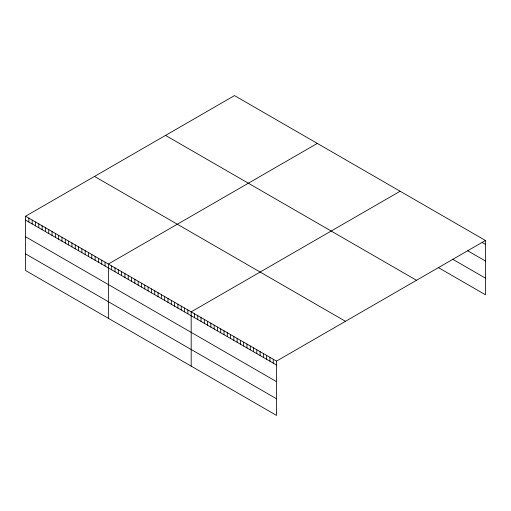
<?xml version="1.0" encoding="UTF-8"?>
<svg xmlns="http://www.w3.org/2000/svg" width="511" height="511" viewBox="0 0 511 511"><rect width="100%" height="100%" fill="white"/><g stroke="black" fill="none" stroke-linecap="round" stroke-linejoin="round"><path stroke-width="0.77" d="M25.55 216.23L276.508 361.117L276.508 415.405L25.55 270.511L25.55 216.23L234.492 95.595L485.45 240.489L485.45 294.77L438.195 267.489M317.305 143.412L108.364 264.04L108.364 318.327M400.126 191.223L191.184 311.857L191.184 366.138M276.508 361.117L485.45 240.489M482.167 242.482L485.45 244.379M467.731 250.773L485.45 261.006M452.631 259.198L485.45 278.144M165.538 135.402L416.497 280.296M94.503 176.416L345.462 321.31M25.55 220.113L276.508 365.007M25.55 236.746L276.508 381.64M25.55 253.884L276.508 398.772M273.232 359.22L273.232 363.11M269.949 357.33L269.949 361.22M266.665 355.432L266.665 359.322M263.382 353.542L263.382 357.425M260.099 351.645L260.099 355.535M256.822 349.748L256.822 353.638M253.539 347.857L253.539 351.747M250.256 345.96L250.256 349.85M246.973 344.063L246.973 347.953M243.69 342.172L243.69 346.062M240.413 340.275L240.413 344.165M237.13 338.378L237.13 342.268M233.846 336.487L233.846 340.377M230.563 334.59L230.563 338.48M227.286 332.699L227.286 336.589M224.003 330.802L224.003 334.692M220.72 328.905L220.72 332.795M217.437 327.014L217.437 330.904M214.154 325.117L214.154 329.007M210.877 323.22L210.877 327.11M207.594 321.33L207.594 325.22M204.311 319.432L204.311 323.322M201.027 317.542L201.027 321.425M197.751 315.645L197.751 319.535M194.467 313.748L194.467 317.638M187.869 309.941L187.869 313.831M184.56 308.031L184.56 311.921M181.245 306.115L181.245 310.005M177.93 304.205L177.93 308.095M174.621 302.295L174.621 306.178M171.306 300.379L171.306 304.269M167.998 298.469L167.998 302.359M164.683 296.552L164.683 300.442M161.367 294.643L161.367 298.533M158.059 292.726L158.059 296.616M154.744 290.816L154.744 294.706M151.435 288.907L151.435 292.797M148.12 286.99L148.12 290.88M144.805 285.081L144.805 288.971M141.496 283.164L141.496 287.054M138.181 281.254L138.181 285.144M134.866 279.338L134.866 283.228M131.557 277.428L131.557 281.318M128.242 275.518L128.242 279.408M124.933 273.602L124.933 277.492M121.618 271.692L121.618 275.582M118.303 269.776L118.303 273.666M114.994 267.866L114.994 271.756M111.679 265.956L111.679 269.84M105.055 262.13L105.055 266.02M101.74 260.214L101.74 264.104M98.431 258.304L98.431 262.194M95.116 256.388L95.116 260.278M91.801 254.478L91.801 258.368M88.492 252.568L88.492 256.452M85.177 250.652L85.177 254.542M81.869 248.742L81.869 252.632M78.553 246.826L78.553 250.716M75.238 244.916L75.238 248.806M71.93 243L71.93 246.89M68.615 241.09L68.615 244.98M65.299 239.18L65.299 243.07M61.991 237.264L61.991 241.154M58.676 235.354L58.676 239.244M55.367 233.438L55.367 237.328M52.052 231.528L52.052 235.418M48.737 229.611L48.737 233.501M45.428 227.702L45.428 231.592M42.113 225.792L42.113 229.682M38.798 223.875L38.798 227.765M35.489 221.966L35.489 225.856M32.174 220.049L32.174 223.939M28.865 218.14L28.865 222.03"/></g></svg>
